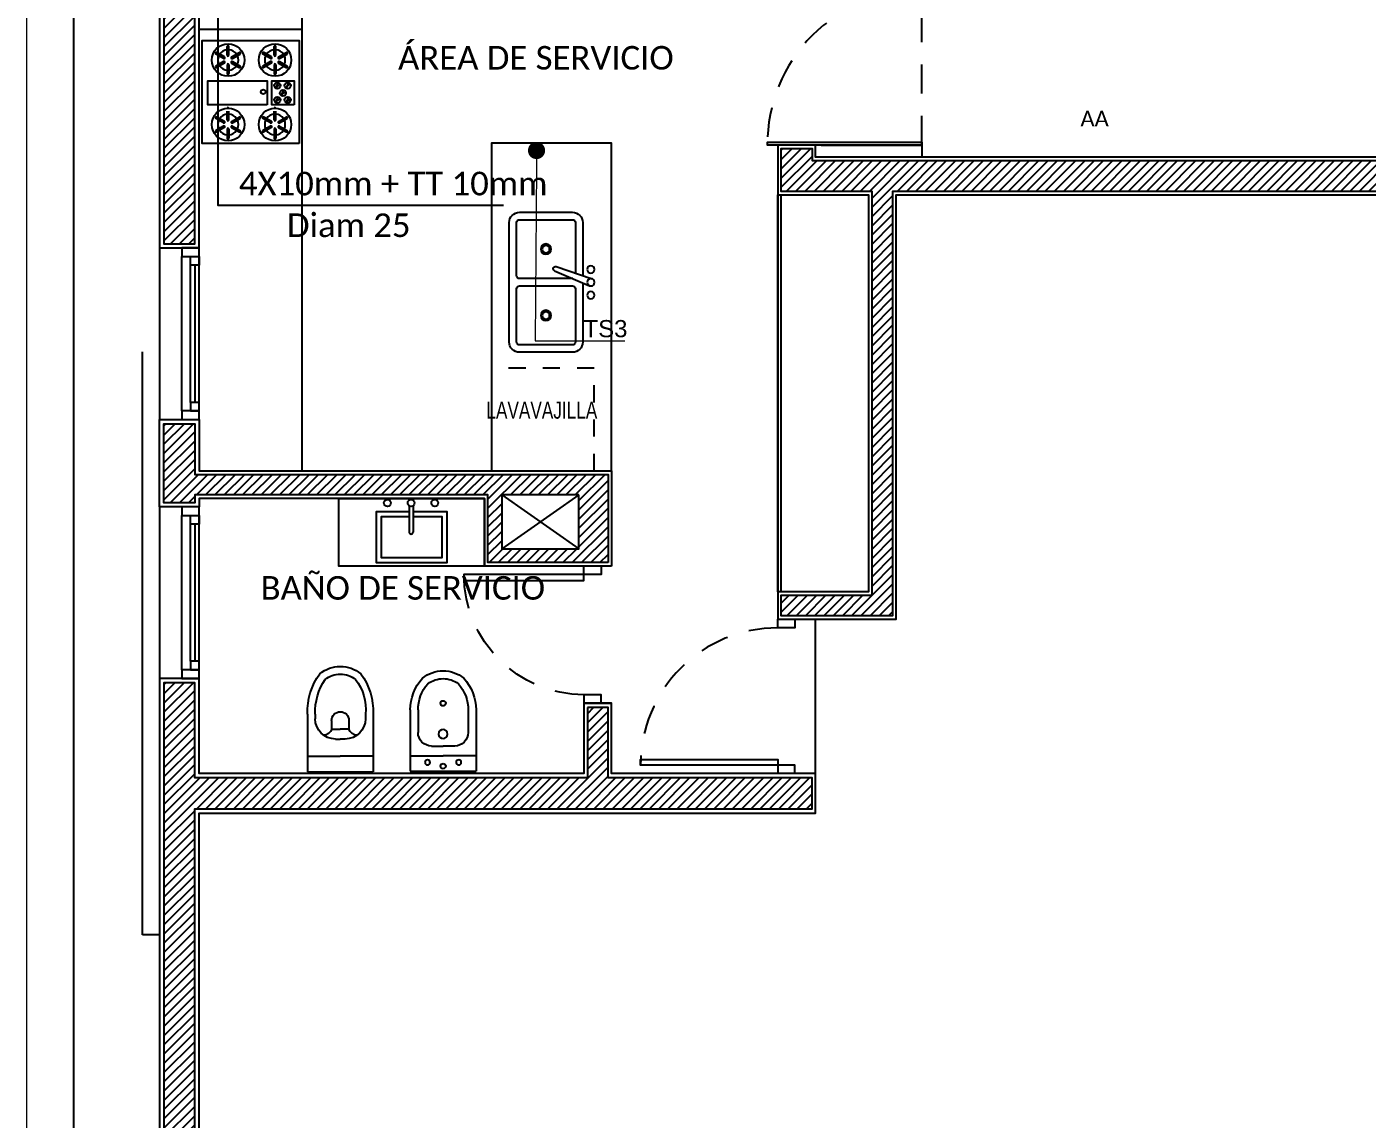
# Model space of a CAD drawing. Header units: millimetres. Extents: x 430 to 1353, y -204 to 152.
# Drawn here: x 642.26 to 650.08, y 111.63 to 118 of the extents above; entities that cross this region are included whole.
import ezdxf
from ezdxf import colors
from ezdxf.entities.mleader import LeaderData, LeaderLine
from ezdxf.math import Vec2, Vec3

# ---------------------------------------------------------------- set-up
doc = ezdxf.new("R2010")
doc.units = ezdxf.units.MM
doc.linetypes.add('DASHED', pattern=[0.3, 0.17, -0.13])
doc.linetypes.add('HIDDENX3', pattern=[0.15, 0.1, -0.05])
doc.layers.get('0').update_dxf_attribs({"color": 250})
for name, color, linetype in [('AN - Texto 1-25', 252, 'Continuous'), ('AR - Carpinteria', 252, 'Continuous'), ('AR - Equipamiento Fijo', 252, 'Continuous'), ('AR - Ht', 252, 'Continuous'), ('AR - Proyeccion', 252, 'DASHED'), ('AR - Vista 05', 252, 'Continuous'), ('AR - Vista 1', 252, 'Continuous'), ('AR - Vista 4', 252, 'Continuous'), ('AR_Vista 1', 252, 'Continuous'), ('ER-AA', 252, 'HIDDENX3'), ('ND- Acometida', 1, 'Continuous'), ('ND- ESPACIOS', 253, 'Continuous')]:
    doc.layers.add(name, color=color, linetype=linetype)
for name, color, linetype, lineweight in [('ND- JABALINA', 92, 'Continuous', 9), ('ND-GLOBAL_Notas', 252, 'Continuous', 9), ('ND-texto', 251, 'Continuous', 15)]:
    doc.layers.add(name, color=color, linetype=linetype, lineweight=lineweight)
doc.styles.add('50-TXT', font='GOTHIC.TTF', dxfattribs={"width": 0.75, "height": 0.1})
doc.styles.add('Romans 1.100', font='ROMANS.shx', dxfattribs={"height": 0.15})
doc.styles.get("Standard").update_dxf_attribs({"font": 'arial.ttf'})

# ---------------------------------------------------------------- blocks, each defined once
blk = doc.blocks.new('Estufa-p02')
for p, q in [((-0.4289, 0.217), (-0.4289, 0.2684)), ((-0.4189, 0.217), (-0.4189, 0.2684)), ((-0.1551, 0.217), (-0.1551, 0.2684)), ((-0.1451, 0.217), (-0.1451, 0.2684)), ((-0.4498, 0.1991), (-0.4944, 0.2249)), ((-0.4498, 0.1808), (-0.4944, 0.155)), ((-0.4448, 0.2078), (-0.4894, 0.2335)), ((-0.4448, 0.1721), (-0.4894, 0.1464)), ((-0.4289, 0.1629), (-0.4289, 0.1115)), ((-0.4189, 0.1629), (-0.4189, 0.1115)), ((-0.403, 0.2078), (-0.3584, 0.2335)), ((-0.403, 0.1721), (-0.3584, 0.1464)), ((-0.398, 0.1991), (-0.3534, 0.2249)), ((-0.398, 0.1808), (-0.3534, 0.155)), ((-0.176, 0.1991), (-0.2205, 0.2249)), ((-0.176, 0.1808), (-0.2205, 0.155)), ((-0.171, 0.2078), (-0.2155, 0.2335)), ((-0.171, 0.1721), (-0.2155, 0.1464)), ((-0.1551, 0.1629), (-0.1551, 0.1115)), ((-0.1451, 0.1629), (-0.1451, 0.1115)), ((-0.1291, 0.2078), (-0.0846, 0.2335)), ((-0.1291, 0.1721), (-0.0846, 0.1464)), ((-0.1241, 0.1991), (-0.0796, 0.2249)), ((-0.1241, 0.1808), (-0.0796, 0.155)), ((-0.489, 0.0643), (-0.5145, 0.0408)), ((-0.502, 0.0292), (-0.489, 0.0622)), ((-0.4598, 0.0216), (-0.4852, -0.0019)), ((-0.4728, -0.0114), (-0.4598, 0.0216)), ((-0.4275, 0.062), (-0.4529, 0.0385)), ((-0.4405, 0.0289), (-0.4275, 0.062)), ((-0.4891, -0.0253), (-0.5146, -0.0487)), ((-0.5021, -0.0542), (-0.4891, -0.0211)), ((-0.4276, -0.0214), (-0.4531, -0.0448)), ((-0.4406, -0.0544), (-0.4276, -0.0214)), ((-0.4498, -0.1768), (-0.4944, -0.1511)), ((-0.4448, -0.1682), (-0.4894, -0.1425)), ((-0.4289, -0.159), (-0.4289, -0.1076)), ((-0.4189, -0.159), (-0.4189, -0.1076)), ((-0.403, -0.1682), (-0.3584, -0.1425)), ((-0.398, -0.1768), (-0.3534, -0.1511)), ((-0.176, -0.1768), (-0.2205, -0.1511)), ((-0.171, -0.1682), (-0.2155, -0.1425)), ((-0.1551, -0.159), (-0.1551, -0.1076)), ((-0.1451, -0.159), (-0.1451, -0.1076)), ((-0.1291, -0.1682), (-0.0846, -0.1425)), ((-0.1241, -0.1768), (-0.0796, -0.1511)), ((-0.4498, -0.1952), (-0.4944, -0.2209)), ((-0.4448, -0.2039), (-0.4894, -0.2296)), ((-0.4289, -0.2131), (-0.4289, -0.2645)), ((-0.4189, -0.2131), (-0.4189, -0.2645)), ((-0.403, -0.2039), (-0.3584, -0.2296)), ((-0.398, -0.1952), (-0.3534, -0.2209)), ((-0.176, -0.1952), (-0.2205, -0.2209)), ((-0.171, -0.2039), (-0.2155, -0.2296)), ((-0.1551, -0.2131), (-0.1551, -0.2645)), ((-0.1451, -0.2131), (-0.1451, -0.2645)), ((-0.1291, -0.2039), (-0.0846, -0.2296)), ((-0.1241, -0.1952), (-0.0796, -0.2209))]:
    blk.add_line(p, q)
for points in [[(-0.565, 0.3), (0, 0.3), (0, -0.3), (-0.565, -0.3)], [(-0.5352, 0.0745), (-0.4058, 0.0745), (-0.4058, -0.0656), (-0.5352, -0.0656)], [(-0.3787, 0.0745), (-0.0315, 0.0745), (-0.0315, -0.0656), (-0.3787, -0.0656)]]:
    blk.add_lwpolyline(points, close=True)
for centre, radius in [((-0.4239, 0.1899), 0.095), ((-0.1501, 0.1899), 0.095), ((-0.4982, 0.0468), 0.018), ((-0.4697, 0.0066), 0.018), ((-0.4371, 0.0468), 0.018), ((-0.3554, -0.0006), 0.0133), ((-0.4982, -0.0367), 0.018), ((-0.4371, -0.0367), 0.018), ((-0.4239, -0.186), 0.095), ((-0.1501, -0.186), 0.095)]:
    blk.add_circle(centre, radius)
for centre, radius, start, end in [((-0.4239, 0.1899), 0.06, 93.82255, 146.17745), ((-0.4239, 0.2684), 0.005, 360, 180), ((-0.4239, 0.1899), 0.06, 33.82255, 86.17745), ((-0.1501, 0.1899), 0.06, 93.82255, 146.17745), ((-0.1501, 0.2684), 0.005, 360, 180), ((-0.1501, 0.1899), 0.06, 33.82255, 86.17745), ((-0.4919, 0.2292), 0.005, 60, 240), ((-0.4239, 0.1899), 0.06, 153.82255, 206.17745), ((-0.4239, 0.1899), 0.06, 213.82255, 266.17745), ((-0.4473, 0.2035), 0.005, 240, 60), ((-0.4473, 0.1764), 0.005, 300, 120), ((-0.4239, 0.217), 0.005, 180, 0), ((-0.4239, 0.1629), 0.005, 0, 180), ((-0.4239, 0.1899), 0.06, 273.82255, 326.17745), ((-0.4005, 0.2035), 0.005, 120, 300), ((-0.4005, 0.1764), 0.005, 60, 240), ((-0.4239, 0.1899), 0.06, 333.82255, 26.17745), ((-0.3559, 0.2292), 0.005, 300, 120), ((-0.218, 0.2292), 0.005, 60, 240), ((-0.1501, 0.1899), 0.06, 153.82255, 206.17745), ((-0.1501, 0.1899), 0.06, 213.82255, 266.17745), ((-0.1735, 0.2035), 0.005, 240, 60), ((-0.1735, 0.1764), 0.005, 300, 120), ((-0.1501, 0.217), 0.005, 180, 0), ((-0.1501, 0.1629), 0.005, 0, 180), ((-0.1501, 0.1899), 0.06, 273.82255, 326.17745), ((-0.1266, 0.2035), 0.005, 120, 300), ((-0.1266, 0.1764), 0.005, 60, 240), ((-0.1501, 0.1899), 0.06, 333.82255, 26.17745), ((-0.0821, 0.2292), 0.005, 300, 120), ((-0.4919, 0.1507), 0.005, 120, 300), ((-0.4239, 0.0965), 0.005, 180, 360), ((-0.3559, 0.1507), 0.005, 240, 60), ((-0.218, 0.1507), 0.005, 120, 300), ((-0.1501, 0.0965), 0.005, 180, 360), ((-0.0821, 0.1507), 0.005, 240, 60), ((-0.4919, -0.1468), 0.005, 60, 240), ((-0.4239, -0.186), 0.06, 93.82255, 146.17745), ((-0.4239, -0.1076), 0.005, 360, 180), ((-0.4239, -0.186), 0.06, 33.82255, 86.17745), ((-0.3559, -0.1468), 0.005, 300, 120), ((-0.218, -0.1468), 0.005, 60, 240), ((-0.1501, -0.186), 0.06, 93.82255, 146.17745), ((-0.1501, -0.1076), 0.005, 360, 180), ((-0.1501, -0.186), 0.06, 33.82255, 86.17745), ((-0.0821, -0.1468), 0.005, 300, 120), ((-0.4919, -0.2253), 0.005, 120, 300), ((-0.4239, -0.186), 0.06, 153.82255, 206.17745), ((-0.4239, -0.186), 0.06, 213.82255, 266.17745), ((-0.4473, -0.1725), 0.005, 240, 60), ((-0.4473, -0.1996), 0.005, 300, 120), ((-0.4239, -0.159), 0.005, 180, 0), ((-0.4239, -0.2131), 0.005, 0, 180), ((-0.4239, -0.186), 0.06, 273.82255, 326.17745), ((-0.4005, -0.1725), 0.005, 120, 300), ((-0.4005, -0.1996), 0.005, 60, 240), ((-0.4239, -0.186), 0.06, 333.82255, 26.17745), ((-0.3559, -0.2253), 0.005, 240, 60), ((-0.218, -0.2253), 0.005, 120, 300), ((-0.1501, -0.186), 0.06, 153.82255, 206.17745), ((-0.1501, -0.186), 0.06, 213.82255, 266.17745), ((-0.1735, -0.1725), 0.005, 240, 60), ((-0.1735, -0.1996), 0.005, 300, 120), ((-0.1501, -0.159), 0.005, 180, 0), ((-0.1501, -0.2131), 0.005, 0, 180), ((-0.1501, -0.186), 0.06, 273.82255, 326.17745), ((-0.1266, -0.1725), 0.005, 120, 300), ((-0.1266, -0.1996), 0.005, 60, 240), ((-0.1501, -0.186), 0.06, 333.82255, 26.17745), ((-0.0821, -0.2253), 0.005, 240, 60), ((-0.4239, -0.2645), 0.005, 180, 360), ((-0.1501, -0.2645), 0.005, 180, 360)]:
    blk.add_arc(centre, radius, start, end)
blk = doc.blocks.new('*U491')
blk.add_lwpolyline([(0.05, 0.1), (0.05, 0.9), (0.0833, 0.9), (0.0833, 0.1)], close=True)
for points in [[(0, 0), (0.05, 0), (0.05, 0.1), (0, 0.1)], [(0.9, 0), (0.85, 0), (0.85, 0.1), (0.9, 0.1)]]:
    blk.add_lwpolyline(points)
at = {"color": 8, "linetype": 'DASHED'}
blk.add_arc((0.05, 0.1), 0.8, 360, 90, dxfattribs=at)
blk = doc.blocks.new('*U492')
blk.add_lwpolyline([(0.05, 0.1), (0.05, 0.8), (0.0833, 0.8), (0.0833, 0.1)], close=True)
for points in [[(0, 0), (0.05, 0), (0.05, 0.1), (0, 0.1)], [(0.8, 0), (0.75, 0), (0.75, 0.1), (0.8, 0.1)]]:
    blk.add_lwpolyline(points)
at = {"color": 8, "linetype": 'DASHED'}
blk.add_arc((0.05, 0.1), 0.7, 360, 90, dxfattribs=at)
blk = doc.blocks.new('INOD3-VS')
for p, q in [((-0.19, 0), (0.19, 0)), ((-0.19, -0.3341), (-0.19, 0)), ((0.19, -0.3341), (0.19, 0)), ((-0.19, -0.09), (0, -0.09)), ((0.19, -0.09), (0, -0.09)), ((-0.0277, -0.19), (0, -0.19)), ((0.0277, -0.19), (0, -0.19)), ((-0.145, -0.3341), (-0.145, -0.3073)), ((-0.05, -0.2972), (-0.05, -0.2472)), ((-0.05, -0.2472), (0, -0.2472)), ((0.05, -0.2472), (0, -0.2472)), ((0.05, -0.2972), (0.05, -0.2472)), ((0.145, -0.3341), (0.145, -0.3073))]:
    blk.add_line(p, q)
for centre, radius, start, end in [((-0.0277, -0.3073), 0.1173, 90, 179.99998), ((-0.0948, -0.2591), 0.0464, 14.88512, 92.9268), ((0.0277, -0.3073), 0.1173, 0.00002, 90), ((0.0948, -0.2591), 0.0464, 87.0732, 165.11488), ((0, -0.2972), 0.05, 179.99997, 270), ((0, -0.2972), 0.05, 270, 0.00003), ((0.1948, -0.3441), 0.3849, 178.52085, 215.40847), ((0.1977, -0.3446), 0.3429, 178.2465, 213.55057), ((-0.1274, -0.3646), 0.2741, 321.81013, 6.3928), ((-0.1924, -0.3448), 0.3826, 324.47335, 1.59733), ((0, -0.4189), 0.145, 232.61896, 270), ((0, -0.4189), 0.145, 270, 307.38104), ((0, -0.4189), 0.19, 231.24686, 270), ((0, -0.4189), 0.19, 270, 308.75314)]:
    blk.add_arc(centre, radius, start, end)
blk = doc.blocks.new('BIDE2-VS')
for p, q in [((-0.19, 0), (0.19, 0)), ((-0.19, -0.3541), (-0.19, 0)), ((0.19, -0.3541), (0.19, 0)), ((-0.19, -0.09), (0, -0.09)), ((-0.0669, -0.146), (0, -0.146)), ((0.19, -0.09), (0, -0.09)), ((0.0669, -0.146), (0, -0.146)), ((-0.145, -0.3541), (-0.145, -0.2242)), ((0.145, -0.3541), (0.145, -0.2242)), ((-0.145, -0.3541), (-0.145, -0.3273))]:
    blk.add_line(p, q)
for centre, radius in [((-0.09, -0.0515), 0.015), ((0.09, -0.0515), 0.015), ((0, -0.215), 0.026)]:
    blk.add_circle(centre, radius)
for centre, radius, start, end in [((0, -0.0302), 0.015, 90, 270), ((0, -0.0302), 0.015, 270, 90), ((-0.0669, -0.2242), 0.0781, 89.99997, 179.99998), ((0.0669, -0.2242), 0.0781, 0.00002, 90.00003), ((0.0839, -0.3541), 0.2739, 179.99999, 222.22556), ((0.0839, -0.3541), 0.2289, 179.99999, 221.31589), ((0, -0.3927), 0.015, 90, 270), ((0, -0.3927), 0.015, 270, 90), ((-0.0839, -0.3541), 0.2289, 318.68411, 0.00001), ((-0.0839, -0.3541), 0.2739, 317.77444, 0.00001), ((0, -0.39), 0.19, 231.24686, 270), ((0, -0.39), 0.145, 232.61896, 270), ((0, -0.39), 0.145, 270, 307.38104), ((0, -0.39), 0.19, 270, 308.75314)]:
    blk.add_arc(centre, radius, start, end)
blk = doc.blocks.new('*U496')
at = {"color": 8}
blk.add_line((0.9, 0.025), (0.1, 0.025), dxfattribs=at)
at = {"layer": 'AR - Carpinteria'}
for p, q in [((0.05, 0.1), (0.95, 0.1)), ((0.05, 0), (0.95, 0)), ((0.1, 0.05), (0.9, 0.05))]:
    blk.add_line(p, q, dxfattribs=at)
for points in [[(0, 0), (0.05, 0), (0.05, 0.1), (0, 0.1)], [(0.95, 0), (1, 0), (1, 0.1), (0.95, 0.1)], [(0.05, 0), (0.1, 0), (0.1, 0.05), (0.05, 0.05)], [(0.95, 0), (0.9, 0), (0.9, 0.05), (0.95, 0.05)]]:
    blk.add_lwpolyline(points, close=True, dxfattribs=at)
blk = doc.blocks.new('Tarja-p07')
for p, q in [((-0.475, 0.56), (-0.475, 0.2)), ((0.405, 0.63), (-0.405, 0.63)), ((0.475, 0.2), (0.475, 0.56)), ((-0.1063, 0.3118), (-0.0237, 0.067)), ((-0.0789, 0.3223), (0.023, 0.0849)), ((-0.405, 0.13), (-0.0449, 0.13)), ((0.0036, 0.13), (0.405, 0.13))]:
    blk.add_line(p, q)
for points in [[(-0.0252, 0.1972, 0.035735), (-0.025, 0.2), (-0.025, 0.56, 0.414214), (-0.045, 0.58), (-0.405, 0.58, 0.414214), (-0.425, 0.56)], [(-0.425, 0.56), (-0.425, 0.2, 0.414214), (-0.405, 0.18), (-0.0618, 0.18, 0.414214)]]:
    blk.add_lwpolyline(points, format="xyb")
blk.add_lwpolyline([(0.025, 0.56), (0.025, 0.2, 0.414214), (0.045, 0.18), (0.405, 0.18, 0.414214), (0.425, 0.2), (0.425, 0.56, 0.414214), (0.405, 0.58), (0.045, 0.58, 0.414214)], format="xyb", close=True)
for centre, radius in [((-0.225, 0.38), 0.035), ((-0.225, 0.38), 0.025), ((0.225, 0.38), 0.035), ((0.225, 0.38), 0.025), ((-0.0875, 0.075), 0.025), ((0, 0.075), 0.025), ((0.0875, 0.075), 0.025)]:
    blk.add_circle(centre, radius)
for centre, radius, start, end in [((-0.405, 0.56), 0.07, 90, 180), ((0.405, 0.56), 0.07, 360, 90), ((-0.0924, 0.3165), 0.0147, 23.22102, 198.6421), ((-0.405, 0.2), 0.07, 180, 270), ((-0.405, 0.2), 0.02, 180, 270), ((-0.405, 0.2), 0.02, 180, 270), ((0.405, 0.2), 0.07, 270, 360)]:
    blk.add_arc(centre, radius, start, end)
blk = doc.blocks.new('PLANTA BAJA')
at = {"layer": 'AR - Ht', "true_color": 0x383838, "transparency": 33554610}
h = blk.add_hatch(dxfattribs=at)
h.set_pattern_fill('ANSI31', color=250, scale=0.012)
h.set_pattern_definition([(45, (-605.2518, -51.777135), (-0.0269407684, 0.0269407684), [])])
h.paths.add_polyline_path([(23.605, 24.735), (23.425, 24.735), (23.425, 24.69), (22.52, 24.69), (22.52, 24.6304), (22.7591, 24.6304), (22.7591, 24.5804), (22.52, 24.5804), (22.52, 24.52), (23.425, 24.52), (23.425, 24.45), (23.605, 24.45)])
h.paths.add_polyline_path([(18.205, 30.805), (18.025, 30.805), (18.025, 30.625), (18.205, 30.625)])
h.paths.add_polyline_path([(0.205, 16.225), (1.215, 16.225), (1.215, 16.405), (0.025, 16.405), (0.025, 10.52), (0.205, 10.52), (0.205, 11.8904), (0.205, 13.0025), (1.1975, 13.0025), (1.1975, 13.0679), (0.5175, 13.0679), (0.5175, 13.1179), (1.1975, 13.1179), (1.1975, 13.1825), (0.205, 13.1825), (0.205, 14.9569), (0.82, 14.9569), (0.82, 15.0769), (0.205, 15.0769)])
h.paths.add_polyline_path([(4.45, 16.405), (2.165, 16.405), (2.165, 16.225), (3.625, 16.225), (3.625, 13.1825), (2.6375, 13.1825), (2.6375, 13.1179), (3.3175, 13.1179), (3.3175, 13.0679), (2.6375, 13.0679), (2.6375, 13.0025), (3.625, 13.0025), (3.625, 12.015), (3.805, 12.015), (3.805, 16.225), (4.45, 16.225)])
h.paths.add_polyline_path([(7.455, 16.405), (5.5, 16.405), (5.5, 16.225), (7.455, 16.225)])
h.paths.add_polyline_path([(7.34, 11.005), (3.805, 11.005), (3.805, 11.075), (3.625, 11.075), (3.625, 10.825), (4.155, 10.825), (4.155, 8.47), (3.625, 8.47), (3.625, 8.35), (4.275, 8.35), (4.275, 10.825), (7.22, 10.825), (7.22, 7.405), (7.225, 7.405), (7.225, 0.025), (7.405, 0.025), (7.405, 7.225), (7.475, 7.225), (7.475, 7.405), (7.34, 7.405)])
h.paths.add_polyline_path([(3.805, 7.405), (2.615, 7.405), (2.615, 7.8154), (2.495, 7.8154), (2.495, 7.405), (0.205, 7.405), (0.205, 7.96), (0.025, 7.96), (0.025, 0.025), (0.205, 0.025), (0.205, 7.225), (3.805, 7.225)])
h.paths.add_polyline_path([(11.69, 7.405), (9.89, 7.405), (9.725, 7.405), (9.725, 7.225), (11.69, 7.225)])
h.paths.add_polyline_path([(14.62, 11.005), (10.81, 11.005), (10.81, 10.825), (14.62, 10.825)])
h.paths.add_polyline_path([(18.225, 11.005), (15.875, 11.005), (15.875, 10.825), (18.055, 10.825), (18.055, 9.505), (17.475, 9.505), (17.475, 9.175), (17.215, 9.175), (17.215, 9.055), (18.055, 9.055), (18.055, 7.405), (17.47, 7.405), (17.47, 7.225), (18.035, 7.225), (18.195, 7.225), (18.22, 7.225), (18.22, 7.405), (18.175, 7.405), (18.175, 10.825), (18.225, 10.825)])
h.paths.add_polyline_path([(18.055, 9.425), (18.055, 9.175), (17.555, 9.175), (17.555, 9.425)], flags=16)
h.paths.add_polyline_path([(16.42, 7.405), (16.375, 7.405), (16.375, 9.95), (16.255, 9.95), (16.255, 7.405), (13.74, 7.405), (13.74, 7.225), (14.29, 7.225), (14.29, 5.415), (14.74, 5.415), (14.74, 7.225), (16.395, 7.225), (16.42, 7.2251)])
h.paths.add_polyline_path([(23.605, 16.405), (21.57, 16.405), (21.57, 16.225), (23.425, 16.225), (23.425, 11.685), (19.375, 11.685), (19.375, 12.365), (19.255, 12.365), (19.17, 12.365), (19.17, 12.245), (19.255, 12.245), (19.255, 11.005), (19.165, 11.005), (19.165, 10.825), (19.375, 10.825), (19.375, 11.565), (23.425, 11.565), (23.425, 7.405), (21.57, 7.405), (21.57, 7.225), (23.605, 7.225)])
h.paths.add_polyline_path([(18.22, 16.405), (17.91, 16.405), (17.91, 16.225), (18.055, 16.225), (18.055, 12.25), (18.22, 12.25), (18.22, 12.36), (18.175, 12.36), (18.175, 16.225), (18.22, 16.225)])
h.paths.add_polyline_path([(21.77, 23.57), (20.7625, 23.57), (20.7625, 23.535), (21.3625, 23.535), (21.3625, 23.435), (20.7625, 23.435), (20.7625, 23.4), (21.66, 23.4), (21.66, 23.165), (21.77, 23.165)])
h.paths.add_polyline_path([(18.9175, 23.535), (19.5125, 23.535), (19.5125, 23.57), (18.215, 23.57), (18.215, 23.615), (18.025, 23.615), (18.025, 19.825), (18.23, 19.825), (18.255, 19.825), (18.255, 20.005), (18.205, 20.005), (18.205, 23.4), (19.5125, 23.4), (19.5125, 23.435), (18.9175, 23.435)])
h.paths.add_polyline_path([(23.605, 30.805), (23.355, 30.805), (23.355, 30.625), (23.425, 30.625), (23.425, 26.15), (21.66, 26.15), (21.66, 24.52), (21.77, 24.52), (21.77, 26.04), (23.425, 26.04), (23.425, 25.785), (23.605, 25.785)])
h.paths.add_polyline_path([(3.825, 20.005), (2.3749, 20.005), (2.3749, 20.055), (2.265, 20.055), (2.265, 20.005), (0.205, 20.005), (0.205, 20.055), (0.025, 20.055), (0.025, 19.825), (3.825, 19.825)])
h.paths.add_polyline_path([(5.605, 23.61), (5.425, 23.61), (5.425, 20.005), (5.375, 20.005), (5.375, 19.825), (5.4, 19.825), (5.605, 19.825)])
h.paths.add_polyline_path([(5.605, 30.805), (5.425, 30.805), (5.425, 30.625), (5.605, 30.625)])
h.paths.add_polyline_path([(0.21, 21.41), (0.21, 21.66), (0.36, 21.66), (0.36, 21.41)], flags=16)
h.paths.add_polyline_path([(0.435, 21.66), (2.2649, 21.66), (2.2649, 20.905), (2.3749, 20.905), (2.3749, 21.66), (4.055, 21.66), (4.055, 20.96), (4.165, 20.96), (4.165, 21.635), (4.165, 22.685), (4.015, 22.685), (4.015, 21.77), (1.965, 21.77), (1.965, 22.685), (1.815, 22.685), (1.815, 21.77), (0.42, 21.77), (0.205, 21.77), (0.205, 30.625), (0.275, 30.625), (0.275, 30.805), (0.23, 30.805), (0.025, 30.805), (0.025, 21.085), (0.205, 21.085), (0.205, 21.335), (0.435, 21.335)])
h.paths.add_polyline_path([(1.995, 8.7404), (1.995, 9.055), (2.445, 9.055), (2.445, 8.7404)], flags=16)
h.paths.add_polyline_path([(2.615, 9.035), (2.615, 9.175), (0.205, 9.175), (0.205, 9.47), (0.025, 9.47), (0.025, 9.035), (0.025, 9.01), (0.205, 9.01), (0.205, 9.055), (1.915, 9.055), (1.915, 8.6604), (2.615, 8.6604)])
h.paths.add_polyline_path([(23.425, 21.935), (23.17, 21.935), (23.17, 22.09), (23.425, 22.09)], flags=16)
h.paths.add_polyline_path([(23.605, 23.4), (23.425, 23.4), (23.425, 23.335), (22.62, 23.335), (22.62, 23.2754), (22.8591, 23.2754), (22.8591, 23.2254), (22.62, 23.2254), (22.62, 23.165), (23.425, 23.165), (23.425, 22.165), (23.095, 22.165), (23.095, 21.935), (21.795, 21.935), (21.66, 21.935), (21.66, 21.865), (21.795, 21.865), (23.425, 21.865), (23.425, 20.005), (21.77, 20.005), (21.77, 21.115), (21.66, 21.115), (21.66, 20.005), (21.605, 20.005), (21.605, 19.825), (21.64, 19.825), (23.605, 19.825)])
at = {"layer": 'AN - Texto 1-25'}
blk.add_line((1.895, 9.055), (1.895, 9.055), dxfattribs=at)
at = {"layer": 'AR - Carpinteria'}
for p, q in [((0, 10.495), (0, 9.495)), ((0, 8.985), (0, 7.985)), ((3.825, 7.43), (3.825, 8.33))]:
    blk.add_line(p, q, dxfattribs=at)
blk.add_lwpolyline([(4.445, 11.095), (3.545, 11.095), (3.545, 11.113), (4.445, 11.113)], close=True, dxfattribs=at)
at = {"layer": 'AR - Equipamiento Fijo'}
for p, q in [((0.83, 12.985), (0.83, 9.195)), ((2.635, 9.195), (2.635, 9.795)), ((1.4549, 8.9922), (1.4549, 8.8376)), ((1.4789, 8.9922), (1.4789, 8.8376))]:
    blk.add_line(p, q, dxfattribs=at)
for points in [[(2.635, 9.795), (2.635, 11.1059), (1.935, 11.1059), (1.935, 9.195)], [(1.4789, 8.9585), (1.6755, 8.9585), (1.6755, 8.6585), (1.2645, 8.6585), (1.2645, 8.9585), (1.4549, 8.9585)], [(1.4789, 8.9285), (1.6455, 8.9285), (1.6455, 8.6885), (1.2945, 8.6885), (1.2945, 8.9285), (1.4549, 8.9285)]]:
    blk.add_lwpolyline(points, dxfattribs=at)
blk.add_lwpolyline([(1.045, 9.035), (1.895, 9.035), (1.895, 8.6404), (1.045, 8.6404)], close=True, dxfattribs=at)
blk.add_arc((1.4669, 8.8387), 0.0121, 185.54641, 354.45359, dxfattribs=at)
at = {"layer": 'AR - Proyeccion', "color": 8}
blk.add_line((4.445, 11.095), (4.445, 12.013), dxfattribs=at)
at = {"layer": 'AR - Proyeccion', "ltscale": 20}
blk.add_line((3.605, 10.805), (3.605, 8.49), dxfattribs=at)
blk.add_lwpolyline([(0, 6.49), (-0.0998, 6.49), (-0.1002, 17.28), (5.425, 17.28), (5.425, 19.8)], dxfattribs=at)
at = {"layer": 'AR - Proyeccion', "color": 8}
blk.add_arc((4.436, 11.104), 0.8911, 89.34645, 180.57872, dxfattribs=at)
at = {"layer": 'AR - Vista 05'}
for p, q in [((0.83, 11.769), (0.23, 11.769)), ((3.8582, 11.095), (4.445, 11.095)), ((4.445, 11.095), (4.445, 11.025))]:
    blk.add_line(p, q, dxfattribs=at)
for points in [[(1.2175, 13.1179), (1.2175, 13.2025), (0.23, 13.2025), (0.23, 14.9369), (0.84, 14.9369), (0.84, 15.0969), (0.23, 15.0969), (0.23, 16.2), (1.24, 16.2), (1.24, 16.43), (0, 16.43), (0, 10.495), (0.23, 10.495), (0.23, 11.8904)], [(2.475, 7.8404), (2.635, 7.8404), (2.475, 7.8404), (2.475, 7.43), (0.23, 7.43), (0.23, 7.985), (0, 7.985), (0, 0), (0.23, 0), (0.23, 7.2), (3.825, 7.2), (3.825, 7.43), (2.635, 7.43), (2.635, 7.8404)]]:
    blk.add_lwpolyline(points, dxfattribs=at)
for points in [[(7.43, 7.2), (7.5, 7.2), (7.5, 7.43), (7.36, 7.43), (7.36, 11.025), (3.825, 11.025), (3.825, 11.095), (3.605, 11.095), (3.605, 10.805), (4.135, 10.805), (4.135, 8.49), (3.605, 8.49), (3.605, 8.33), (4.295, 8.33), (4.295, 10.805), (7.2, 10.805), (7.2, 0), (7.43, 0)], [(2.635, 8.6404), (1.895, 8.6404), (1.895, 9.035), (0.23, 9.035), (0.23, 8.985), (0, 8.985), (0, 9.035), (0, 9.495), (0.23, 9.495), (0.23, 9.195), (2.635, 9.195), (2.635, 9.035)]]:
    blk.add_lwpolyline(points, close=True, dxfattribs=at)
for centre in [(1.3283, 9.0081), (1.4669, 9.0081), (1.6049, 9.0081)]:
    blk.add_circle(centre, 0.02, dxfattribs=at)
at = {"layer": 'AR - Vista 1'}
for p, q in [((3.605, 8.49), (3.605, 10.805)), ((3.625, 8.49), (3.625, 10.805)), ((1.995, 9.055), (2.445, 8.7404)), ((2.445, 9.055), (1.995, 8.7404))]:
    blk.add_line(p, q, dxfattribs=at)
at = {"layer": 'AR - Vista 4'}
blk.add_lwpolyline([(1.1975, 13.1179), (1.1975, 13.1825), (0.205, 13.1825), (0.205, 14.9569), (0.82, 14.9569), (0.82, 15.0769), (0.205, 15.0769), (0.205, 16.225), (1.215, 16.225), (1.215, 16.405), (0.025, 16.405), (0.025, 10.52), (0.205, 10.52), (0.205, 11.8904)], dxfattribs=at)
for points in [[(7.22, 10.825), (4.275, 10.825), (4.275, 8.35), (3.625, 8.35), (3.625, 8.47), (4.155, 8.47), (4.155, 10.825), (3.625, 10.825), (3.625, 11.075), (3.805, 11.075), (3.805, 11.005), (7.34, 11.005), (7.34, 7.405), (7.475, 7.405), (7.475, 7.225), (7.405, 7.225), (7.405, 0.025), (7.225, 0.025), (7.225, 7.405), (7.22, 7.405)], [(2.615, 8.6604), (1.915, 8.6604), (1.915, 9.055), (0.205, 9.055), (0.205, 9.01), (0.025, 9.01), (0.025, 9.035), (0.025, 9.47), (0.205, 9.47), (0.205, 9.175), (2.615, 9.175), (2.615, 9.035)], [(2.445, 9.055), (1.995, 9.055), (1.995, 8.7404), (2.445, 8.7404)], [(2.495, 7.8154), (2.495, 7.405), (0.205, 7.405), (0.205, 7.96), (0.025, 7.96), (0.025, 0.025), (0.205, 0.025), (0.205, 7.225), (3.805, 7.225), (3.805, 7.405), (2.615, 7.405), (2.615, 7.8154)]]:
    blk.add_lwpolyline(points, close=True, dxfattribs=at)
at = {"layer": 'AR_Vista 1'}
blk.add_lwpolyline([(0, 0), (-0.5, 0), (-0.5, 16.43), (-0.5, 16.93), (0, 16.93)], dxfattribs=at)
at = {"layer": 'AR - Carpinteria', "rotation": 90}
for name, p in [('*U496', (0.23, 9.495)), ('*U496', (0.23, 7.985)), ('*U491', (3.705, 7.43))]:
    blk.add_blockref(name, p, dxfattribs=at)
at = {"layer": 'AR - Carpinteria', "xscale": -1.000000000000024, "rotation": 90}
blk.add_blockref('*U492', (2.575, 8.6404), dxfattribs=at)
at = {"layer": 'AR - Equipamiento Fijo', "rotation": 179.9999999999999}
blk.add_blockref('Estufa-p02', (0.2491, 11.405), dxfattribs=at)
at = {"layer": 'AR - Equipamiento Fijo'}
for name, p, xscale, yscale, zscale, rotation in [('Tarja-p07', (2.5797, 10.295), -0.8590521644313922, 0.8590521644313922, 0.8590521644313678, 90), ('INOD3-VS', (1.0539, 7.44), -1.01, 1.01, 1.01, 180), ('BIDE2-VS', (1.6535, 7.4435), -1.01, 1.01, 1.01, 180)]:
    blk.add_blockref(name, p, dxfattribs=dict(at, xscale=xscale, yscale=yscale, zscale=zscale, rotation=rotation))
blk = doc.blocks.new('_Dot')
at = {"color": 0, "linetype": 'ByBlock', "lineweight": -2}
blk.add_line((-0.5, 0), (-1, 0), dxfattribs=at)
at = {"color": 0, "linetype": 'ByBlock', "const_width": 0.5}
blk.add_lwpolyline([(-0.25, 0, 1), (0.25, 0, 1)], format="xyb", close=True, dxfattribs=at)

msp = doc.modelspace()

# ---------------------------------------------------------------- linework, layer by layer
at = {"layer": 'ER-AA'}
msp.add_lwpolyline([(644.9692, 115.407), (645.5692, 115.407), (645.5692, 116.007), (644.9692, 116.007), (644.9692, 115.407)], dxfattribs=at)
at = {"layer": 'ND- Acometida'}
msp.add_lwpolyline([(643.3739, 120.4679), (643.3739, 116.9562), (645.0392, 116.957)], dxfattribs=at)
at = {"layer": 'ND- JABALINA'}
msp.add_lwpolyline([(642.5342, 109.1622), (642.2597, 109.1622), (642.2597, 140.9149), (667.251, 140.9149), (667.251, 132.7638)], dxfattribs=at)

# ---------------------------------------------------------------- block references
at = {"layer": 'AR - Vista 05'}
msp.add_blockref('PLANTA BAJA', (643.0342, 106.212), dxfattribs=at)

# ---------------------------------------------------------------- texts
at = {"layer": 'ER-AA', "style": '50-TXT', "width": 0.75}
msp.add_text('LAVAVAJILLA', height=0.1, dxfattribs=at).set_placement((644.94, 115.7117, 0))
at = {"layer": 'ND- ESPACIOS', "attachment_point": 1, "rotation": 0.00461}
for s, width, gutter_width, heights, insert, char_height in [('{\\fCalibri|b0|i0|c0|p34;\\H0.91667x;ÁREA DE SERVICIO}', 2.082022, 10.7544, [0.3575], (644.4248, 117.8848), 0.15), ('{\\fCalibri|b0|i0|c0|p34;\\H0.91667x;AA }', 0.997679, 10.1758, [0.194], (648.4043, 117.508), 0.1), ('{\\fCalibri|b0|i0|c0|p34;\\H0.91667x;BAÑO DE SERVICIO}', 2.082022, 10.7544, [0.3575], (643.6231, 114.7937), 0.15)]:
    msp.add_mtext_dynamic_manual_height_columns(s, width=width, gutter_width=gutter_width, heights=heights, dxfattribs=dict(at, insert=insert, char_height=char_height))
at = {"layer": 'ND-texto', "char_height": 0.15, "attachment_point": 1, "rotation": 0.00461}
for s, insert in [('{\\fCalibri|b0|i0|c0|p34;\\H0.91667x;4X10mm + TT 10mm}', (643.4964, 117.1515)), ('{\\fCalibri|b0|i0|c0|p34;\\H0.91667x;Diam 25}', (643.7768, 116.9084))]:
    msp.add_mtext_dynamic_manual_height_columns(s, width=2.837291, gutter_width=10.1758, heights=[0.3575], dxfattribs=dict(at, insert=insert))

# ---------------------------------------------------------------- leaders
at = {"layer": 'ND-GLOBAL_Notas'}
ml = msp.add_multileader_mtext('Standard', dxfattribs=at)
ml.set_content('{\\fArial|b0|i0|c0|p34;TS3}', color=256, style='Romans 1.100')
ml.set_leader_properties(color=256, linetype='ByLayer', lineweight=-1)
ml.set_arrow_properties(name='DOT')
ml.build(insert=Vec2(0, 0))
ml.multileader.update_dxf_attribs({"text_left_attachment_type": 5, "text_right_attachment_type": 6, "dogleg_length": 0.00005, "arrow_head_size": 0.1})
ctx = ml.context
ctx.base_point, ctx.char_height, ctx.arrow_head_size, ctx.landing_gap_size, ctx.plane_origin = Vec3(645.3065, 116.1651), 0.1, 0.1, 0.2, Vec3(650.4218, 121.4677)
ctx.left_attachment, ctx.right_attachment = 5, 6
notes = []
notes.append((ctx, [(0, (1, 1, 0), (645.2236, 116.1651), (1, 0), 0.0829, [(0, [(645.2324, 117.2755)], 0, [])])]))
ctx.mtext.insert, ctx.mtext.rotation, ctx.mtext.width, ctx.mtext.defined_height, ctx.mtext.line_spacing_factor, ctx.mtext.flow_direction = Vec3(645.5065, 116.2868), 6.283185, 1.589614, 0.9949, 0.9, 5
for ctx, leaders in notes:
    for number, flags, end, landing, length, lines in leaders:
        leader = LeaderData()
        leader.index, (leader.has_last_leader_line, leader.has_dogleg_vector, leader.attachment_direction) = number, flags
        leader.last_leader_point, leader.dogleg_vector, leader.dogleg_length = Vec3(end), Vec3(landing), length
        for number, points, colour, breaks in lines:
            line = LeaderLine()
            line.index, line.vertices, line.color, line.breaks = number, Vec3.list(points), colors.encode_raw_color(colour), breaks
            leader.lines.append(line)
        ctx.leaders.append(leader)

doc.saveas('drawing.dxf')
